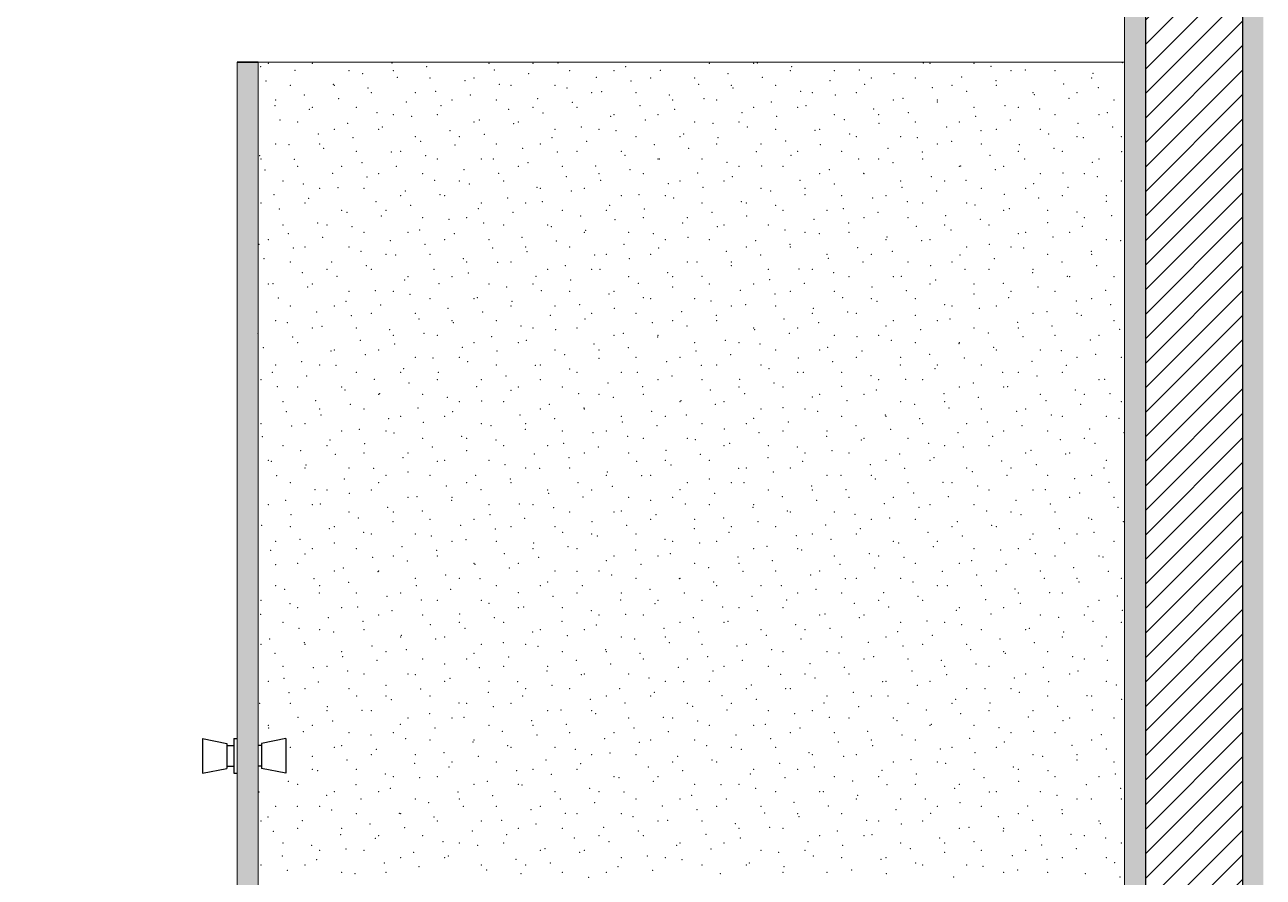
# Model space of a CAD drawing. Header units: metres. Extents: x -1783 to 21505, y -57 to 13660.
# Drawn here: x 17867.5 to 18046.1, y 7394.4 to 7517.3 of the extents above; entities that cross this region are included whole.
import ezdxf

# ---------------------------------------------------------------- set-up
doc = ezdxf.new("R2010")
doc.units = ezdxf.units.M
doc.header["$MEASUREMENT"] = 0
doc.layers.add('01_A Corte AA_1_PAREDE CONSTRUIR', color=7, linetype='Continuous')
doc.layers.add('cotas', color=7, linetype='Continuous')
for name, color, linetype, lineweight in [('01_A Corte AA_1_PAREDE CONSTRUIR_Caneta_No__241', 7, 'Continuous', 13), ('01_A Corte AA_1_PAREDE CONSTRUIR_Caneta_No__3', 7, 'Continuous', 25), ('01_A Corte AA_1_PAREDE.ARQ_Caneta_No__1', 7, 'Continuous', 35), ('01_A Corte AA_1_PAREDE.ARQ_Caneta_No__241', 7, 'Continuous', 13), ('01_A Corte AA_1_PAREDE.ARQ_Caneta_No__3', 7, 'Continuous', 25)]:
    doc.layers.add(name, color=color, linetype=linetype, lineweight=lineweight)
doc.layers.add('01_A Corte AA_1_PAREDE.ARQ_Caneta_No__97', color=7, linetype='Continuous', lineweight=5, true_color=0x6b6b6b)

msp = doc.modelspace()

# ---------------------------------------------------------------- hatches: boundary and pattern name
at = {"layer": '01_A Corte AA_1_PAREDE CONSTRUIR', "linetype": 'Continuous', "lineweight": 0, "true_color": 0xffffff}
for points in [[(18026.125, 7636.929), (18026.125, 7311.929), (18029.125, 7311.929), (18029.125, 7636.929)], [(18043.125, 7311.929), (18046.125, 7311.929), (18046.125, 7636.929), (18043.125, 7636.929)]]:
    msp.add_hatch(color=7, dxfattribs=at).paths.add_polyline_path(points)
at = {"layer": '01_A Corte AA_1_PAREDE CONSTRUIR', "linetype": 'Continuous', "lineweight": 0, "true_color": 0x000000}
h = msp.add_hatch(dxfattribs=at)
h.set_pattern_fill('COMMON_BRICK_0001', color=18, scale=100, style=0, pattern_type=2)
h.set_pattern_definition([(45, (22447.5286, 7311.9294), (-1.767767, 1.767767), [])])
h.paths.add_polyline_path([(18029.125, 7636.929), (18029.125, 7311.929), (18043.125, 7311.929), (18043.125, 7636.929)])
at = {"layer": '01_A Corte AA_1_PAREDE.ARQ_Caneta_No__97', "linetype": 'Continuous', "lineweight": 5, "true_color": 0x6b6b6b}
h = msp.add_hatch(dxfattribs=at)
h.set_pattern_fill('CUT_STONE_0001', color=251, scale=100, style=0, pattern_type=2)
h.set_pattern_definition([(45, (22447.5286, 7316.9294), (-1.5909903, 1.5909903), [0, -1.5, 0, -2.25]), (110, (22452.5286, 7316.9294), (2.1143084, 0.7695453), [0, -1.1, 0, -1.9])])
h.paths.add_polyline_path([(17901.125, 7511.929), (17898.125, 7511.929), (17898.125, 7331.929), (17901.125, 7331.929)])
at = {"layer": 'cotas'}
h = msp.add_hatch(color=7, dxfattribs=at)
h.dxf.hatch_style = 1
h.paths.add_polyline_path([(21504.961, 13659.963), (10304.961, 13659.963), (10304.961, 5739.963), (21504.961, 5739.963)])
h.paths.add_polyline_path([(10571.627, 13593.296), (21371.627, 13593.296), (21371.627, 5806.63), (10571.627, 5806.63)], flags=16)

# ---------------------------------------------------------------- linework, layer by layer
at = {"layer": '01_A Corte AA_1_PAREDE CONSTRUIR_Caneta_No__241', "color": 7, "linetype": 'Continuous', "lineweight": 13, "ltscale": 1000}
msp.add_line((18026.125, 7626.929), (18026.125, 7321.929), dxfattribs=at)
at = {"layer": '01_A Corte AA_1_PAREDE CONSTRUIR_Caneta_No__3', "color": 7, "linetype": 'Continuous', "lineweight": 25, "ltscale": 1000}
for p, q in [((18029.125, 7636.929), (18029.125, 7311.929)), ((18043.125, 7636.929), (18043.125, 7311.929))]:
    msp.add_line(p, q, dxfattribs=at)
at = {"layer": '01_A Corte AA_1_PAREDE.ARQ_Caneta_No__1', "color": 7, "linetype": 'Continuous', "lineweight": 35, "ltscale": 1000}
msp.add_line((17901.125, 7511.929), (17898.125, 7511.929), dxfattribs=at)
at = {"layer": '01_A Corte AA_1_PAREDE.ARQ_Caneta_No__241', "color": 7, "linetype": 'Continuous', "lineweight": 13, "ltscale": 1000}
for p, q in [((17898.125, 7511.929), (17898.125, 7331.929)), ((17901.125, 7511.929), (17901.125, 7331.929)), ((18026.125, 7511.929), (17901.125, 7511.929))]:
    msp.add_line(p, q, dxfattribs=at)
at = {"layer": '01_A Corte AA_1_PAREDE.ARQ_Caneta_No__3', "color": 7, "linetype": 'Continuous', "lineweight": 25, "ltscale": 1000}
for p, q in [((17893.125, 7414.429), (17893.125, 7414.094)), ((17893.125, 7414.429), (17896.625, 7413.729)), ((17893.125, 7414.094), (17893.125, 7413.179)), ((17897.625, 7414.429), (17897.625, 7414.094)), ((17897.625, 7414.429), (17898.125, 7414.429)), ((17897.625, 7414.094), (17897.625, 7413.179)), ((17905.125, 7414.429), (17901.625, 7413.729)), ((17905.125, 7414.429), (17905.125, 7414.094)), ((17905.125, 7414.094), (17905.125, 7413.179)), ((17893.125, 7413.179), (17893.125, 7411.929)), ((17896.625, 7413.729), (17896.625, 7413.488)), ((17896.625, 7413.488), (17896.625, 7412.829)), ((17896.625, 7413.429), (17897.625, 7413.429)), ((17896.625, 7412.829), (17896.625, 7411.929)), ((17897.625, 7413.179), (17897.625, 7411.929)), ((17901.625, 7413.429), (17901.125, 7413.429)), ((17901.625, 7413.729), (17901.625, 7413.488)), ((17901.625, 7413.488), (17901.625, 7412.829)), ((17901.625, 7412.829), (17901.625, 7411.929)), ((17905.125, 7413.179), (17905.125, 7411.929)), ((17893.125, 7411.929), (17893.125, 7410.679)), ((17893.125, 7410.679), (17893.125, 7409.764)), ((17896.625, 7411.929), (17896.625, 7411.029)), ((17896.625, 7411.029), (17896.625, 7410.371)), ((17896.625, 7410.429), (17897.625, 7410.429)), ((17897.625, 7411.929), (17897.625, 7410.679)), ((17897.625, 7410.679), (17897.625, 7409.764)), ((17901.625, 7410.429), (17901.125, 7410.429)), ((17901.625, 7411.929), (17901.625, 7411.029)), ((17901.625, 7411.029), (17901.625, 7410.371)), ((17905.125, 7411.929), (17905.125, 7410.679)), ((17905.125, 7410.679), (17905.125, 7409.764)), ((17893.125, 7409.429), (17896.625, 7410.129)), ((17893.125, 7409.764), (17893.125, 7409.429)), ((17896.625, 7410.371), (17896.625, 7410.129)), ((17897.625, 7409.764), (17897.625, 7409.429)), ((17897.625, 7409.429), (17898.125, 7409.429)), ((17901.625, 7410.371), (17901.625, 7410.129)), ((17905.125, 7409.429), (17901.625, 7410.129)), ((17905.125, 7409.764), (17905.125, 7409.429))]:
    msp.add_line(p, q, dxfattribs=at)
at = {"layer": '01_A Corte AA_1_PAREDE.ARQ_Caneta_No__97', "color": 251, "linetype": 'Continuous', "lineweight": 5, "ltscale": 1000, "true_color": 0x6b6b6b}
for p, q in [((17898.115, 7511.929), (17898.115, 7505.444)), ((17898.115, 7501.391), (17898.115, 7494.905)), ((17898.115, 7490.852), (17898.115, 7484.366)), ((17898.115, 7480.313), (17898.115, 7473.828)), ((17898.115, 7469.774), (17898.115, 7463.289)), ((17898.115, 7459.235), (17898.115, 7452.75)), ((17898.115, 7448.696), (17898.115, 7442.211)), ((17898.115, 7438.158), (17898.115, 7431.672)), ((17898.115, 7428.415), (17898.115, 7421.929)), ((17898.115, 7415.444), (17898.115, 7421.929)), ((17898.115, 7405.701), (17898.115, 7409.429)), ((17898.115, 7395.162), (17898.115, 7401.648))]:
    msp.add_line(p, q, dxfattribs=at)
for p in [(17901.499, 7511.296), (17902.6, 7511.788), (17906.48, 7510.768), (17908.964, 7511.788), (17914.267, 7510.727), (17920.466, 7511.814), (17920.631, 7510.727), (17925.447, 7511.286), (17934.42, 7511.788), (17935.204, 7510.793), (17940.784, 7511.788), (17944.414, 7511.804), (17946.087, 7510.727), (17952.451, 7510.727), (17954.17, 7511.311), (17959.152, 7510.783), (17966.239, 7511.788), (17972.603, 7511.788), (17973.137, 7511.83), (17977.907, 7510.727), (17978.118, 7511.301), (17984.271, 7510.727), (17987.875, 7510.809), (17997.085, 7511.82), (17998.059, 7511.788), (18004.423, 7511.788), (18006.842, 7511.327), (18009.726, 7510.727), (18011.823, 7510.799), (18016.09, 7510.727), (18025.808, 7511.845), (17902.252, 7509.229), (17912.009, 7508.736), (17916.237, 7510.275), (17921.218, 7509.747), (17925.934, 7509.666), (17930.975, 7509.254), (17932.298, 7509.666), (17935.956, 7508.726), (17940.185, 7510.265), (17949.942, 7509.772), (17954.923, 7509.244), (17957.754, 7509.666), (17964.118, 7509.666), (17964.68, 7508.751), (17968.908, 7510.29), (17973.89, 7509.762), (17983.646, 7509.27), (17988.627, 7508.741), (17989.574, 7509.666), (17992.856, 7510.28), (17995.938, 7509.666), (18002.613, 7509.788), (18007.594, 7509.26), (18017.351, 7508.767), (18021.394, 7509.666), (18021.58, 7510.306), (17905.782, 7508.606), (17907.78, 7507.197), (17912.146, 7508.606), (17916.99, 7508.208), (17917.449, 7507.545), (17923.813, 7507.545), (17926.747, 7507.715), (17931.728, 7507.187), (17937.602, 7508.606), (17943.966, 7508.606), (17945.713, 7508.233), (17949.269, 7507.545), (17950.694, 7507.705), (17955.633, 7507.545), (17960.451, 7507.212), (17969.421, 7508.606), (17969.661, 7508.223), (17975.785, 7508.606), (17979.418, 7507.731), (17981.089, 7507.545), (17984.399, 7507.202), (17987.453, 7507.545), (17998.384, 7508.249), (18001.241, 7508.606), (18003.365, 7507.72), (18007.605, 7508.606), (18012.908, 7507.545), (18013.122, 7507.228), (18019.272, 7507.545), (18022.332, 7508.239), (17903.551, 7505.658), (17903.66, 7506.484), (17908.533, 7505.129), (17908.964, 7505.424), (17912.761, 7506.669), (17915.328, 7505.424), (17922.518, 7506.176), (17927.499, 7505.648), (17929.116, 7506.484), (17935.48, 7506.484), (17937.256, 7505.155), (17940.784, 7505.424), (17941.485, 7506.694), (17946.466, 7506.166), (17947.148, 7505.424), (17956.223, 7505.673), (17960.936, 7506.484), (17961.204, 7505.145), (17965.432, 7506.684), (17967.3, 7506.484), (17972.603, 7505.424), (17975.189, 7506.191), (17978.967, 7505.424), (17980.17, 7505.663), (17989.927, 7505.171), (17992.756, 7506.484), (17994.156, 7506.71), (17999.12, 7506.484), (17999.137, 7506.181), (18004.423, 7505.424), (18008.894, 7505.689), (18010.787, 7505.424), (18013.875, 7505.161), (18018.103, 7506.7), (18024.576, 7506.484), (17904.304, 7503.59), (17906.842, 7503.302), (17918.289, 7504.637), (17920.631, 7504.363), (17923.27, 7504.109), (17926.995, 7504.363), (17932.298, 7503.302), (17933.027, 7503.616), (17938.662, 7503.302), (17942.237, 7504.627), (17951.994, 7504.134), (17952.451, 7504.363), (17956.975, 7503.606), (17958.815, 7504.363), (17964.118, 7503.302), (17970.482, 7503.302), (17970.961, 7504.652), (17975.942, 7504.124), (17984.271, 7504.363), (17985.699, 7503.631), (17990.635, 7504.363), (17994.908, 7504.642), (17995.938, 7503.302), (18002.302, 7503.302), (18004.665, 7504.15), (18009.646, 7503.621), (18016.09, 7504.363), (18022.454, 7504.363), (18023.632, 7504.668), (17909.832, 7501.559), (17912.146, 7502.242), (17914.061, 7503.098), (17918.51, 7502.242), (17919.042, 7502.569), (17928.799, 7502.077), (17933.78, 7501.549), (17938.008, 7503.088), (17943.966, 7502.242), (17947.765, 7502.595), (17950.33, 7502.242), (17952.746, 7502.067), (17962.503, 7501.574), (17966.732, 7503.113), (17971.713, 7502.585), (17975.785, 7502.242), (17981.47, 7502.092), (17982.149, 7502.242), (17986.451, 7501.564), (17990.68, 7503.103), (18000.437, 7502.611), (18005.418, 7502.082), (18007.605, 7502.242), (18013.969, 7502.242), (18015.174, 7501.59), (18019.403, 7503.129), (18024.384, 7502.601), (17903.66, 7500.12), (17905.604, 7500.02), (17910.024, 7500.12), (17914.813, 7501.03), (17923.813, 7501.181), (17924.57, 7500.538), (17929.551, 7500.01), (17930.177, 7501.181), (17935.48, 7500.12), (17941.844, 7500.12), (17943.537, 7501.056), (17948.518, 7500.528), (17955.633, 7501.181), (17958.275, 7500.035), (17961.997, 7501.181), (17967.3, 7500.12), (17967.484, 7501.046), (17973.664, 7500.12), (17977.241, 7500.553), (17982.222, 7500.025), (17987.453, 7501.181), (17993.817, 7501.181), (17996.208, 7501.071), (17999.12, 7500.12), (18001.189, 7500.543), (18005.484, 7500.12), (18010.946, 7500.051), (18019.272, 7501.181), (18020.156, 7501.061), (18025.636, 7501.181), (17901.375, 7498.48), (17901.539, 7497.999), (17906.356, 7497.952), (17910.585, 7499.491), (17915.328, 7499.06), (17920.342, 7498.999), (17921.692, 7499.06), (17925.323, 7498.47), (17926.995, 7497.999), (17933.359, 7497.999), (17935.08, 7497.978), (17939.308, 7499.517), (17944.289, 7498.989), (17947.148, 7499.06), (17953.511, 7499.06), (17954.046, 7498.496), (17958.815, 7497.999), (17959.027, 7497.968), (17963.256, 7499.507), (17965.179, 7497.999), (17973.013, 7499.014), (17977.994, 7498.486), (17978.967, 7499.06), (17985.331, 7499.06), (17987.751, 7497.993), (17990.635, 7497.999), (17991.979, 7499.532), (17996.96, 7499.004), (17996.999, 7497.999), (18006.717, 7498.511), (18010.787, 7499.06), (18011.698, 7497.983), (18015.927, 7499.522), (18017.151, 7499.06), (18022.454, 7497.999), (18025.684, 7499.03), (17902.127, 7496.413), (17906.842, 7496.938), (17913.206, 7496.938), (17916.113, 7497.46), (17921.094, 7496.931), (17930.851, 7496.439), (17938.662, 7496.938), (17940.061, 7497.45), (17945.026, 7496.938), (17949.817, 7496.957), (17954.799, 7496.429), (17968.784, 7497.475), (17970.482, 7496.938), (17973.765, 7496.947), (17976.846, 7496.938), (17983.522, 7496.454), (17992.732, 7497.465), (18002.302, 7496.938), (18002.489, 7496.972), (18007.47, 7496.444), (18008.666, 7496.938), (18021.455, 7497.491), (17904.721, 7494.817), (17907.656, 7494.381), (17911.884, 7495.92), (17916.865, 7495.392), (17918.51, 7495.878), (17924.874, 7495.878), (17926.622, 7494.9), (17930.177, 7494.817), (17931.603, 7494.371), (17935.832, 7495.91), (17936.541, 7494.817), (17945.589, 7495.418), (17950.33, 7495.878), (17950.57, 7494.89), (17956.693, 7495.878), (17960.327, 7494.397), (17961.997, 7494.817), (17964.555, 7495.936), (17968.361, 7494.817), (17969.537, 7495.408), (17979.293, 7494.915), (17982.149, 7495.878), (17984.274, 7494.387), (17988.503, 7495.926), (17988.513, 7495.878), (17993.817, 7494.817), (17998.26, 7495.433), (18000.181, 7494.817), (18003.241, 7494.905), (18012.998, 7494.412), (18013.969, 7495.878), (18017.227, 7495.952), (18020.333, 7495.878), (18022.208, 7495.423), (18025.636, 7494.817), (17903.427, 7492.842), (17910.024, 7493.756), (17912.637, 7493.853), (17916.388, 7493.756), (17921.692, 7492.696), (17922.394, 7493.36), (17927.375, 7492.832), (17928.056, 7492.696), (17941.36, 7493.879), (17941.844, 7493.756), (17946.341, 7493.35), (17948.208, 7493.756), (17953.511, 7492.696), (17956.098, 7492.858), (17959.875, 7492.696), (17965.308, 7493.869), (17973.664, 7493.756), (17975.065, 7493.376), (17980.028, 7493.756), (17980.046, 7492.848), (17985.331, 7492.696), (17991.695, 7492.696), (17994.031, 7493.894), (17999.012, 7493.366), (18005.484, 7493.756), (18008.769, 7492.873), (18011.848, 7493.756), (18017.151, 7492.696), (18017.979, 7493.884), (18023.515, 7492.696), (17901.539, 7491.635), (17907.903, 7491.635), (17908.408, 7492.314), (17918.165, 7491.821), (17923.146, 7491.293), (17932.903, 7490.801), (17933.359, 7491.635), (17937.132, 7492.34), (17939.723, 7491.635), (17942.113, 7491.811), (17951.87, 7491.319), (17956.851, 7490.79), (17961.079, 7492.33), (17965.179, 7491.635), (17970.836, 7491.837), (17971.543, 7491.635), (17975.817, 7491.309), (17985.574, 7490.816), (17989.803, 7492.355), (17994.784, 7491.827), (17996.999, 7491.635), (18003.363, 7491.635), (18004.541, 7491.334), (18009.522, 7490.806), (18013.75, 7492.345), (18023.507, 7491.852), (17904.18, 7490.775), (17913.206, 7490.574), (17913.936, 7490.282), (17918.917, 7489.754), (17919.57, 7490.574), (17924.874, 7489.514), (17928.674, 7489.261), (17931.238, 7489.514), (17937.884, 7490.272), (17945.026, 7490.574), (17947.641, 7489.78), (17951.39, 7490.574), (17952.622, 7489.251), (17956.693, 7489.514), (17963.057, 7489.514), (17966.608, 7490.298), (17971.589, 7489.77), (17976.846, 7490.574), (17981.346, 7489.277), (17983.21, 7490.574), (17988.513, 7489.514), (17990.555, 7490.288), (17994.877, 7489.514), (18000.312, 7489.795), (18005.293, 7489.267), (18008.666, 7490.574), (18015.03, 7490.574), (18019.279, 7490.313), (18020.333, 7489.514), (18024.26, 7489.785), (17904.721, 7488.453), (17909.708, 7488.743), (17911.085, 7488.453), (17914.689, 7488.215), (17916.388, 7487.392), (17922.752, 7487.392), (17924.446, 7487.722), (17933.655, 7488.733), (17936.541, 7488.453), (17942.905, 7488.453), (17943.412, 7488.241), (17948.208, 7487.392), (17948.393, 7487.712), (17954.572, 7487.392), (17958.15, 7487.22), (17962.379, 7488.759), (17967.36, 7488.231), (17968.361, 7488.453), (17974.725, 7488.453), (17977.117, 7487.738), (17980.028, 7487.392), (17986.327, 7488.749), (17986.392, 7487.392), (17996.084, 7488.256), (18000.181, 7488.453), (18001.065, 7487.728), (18006.545, 7488.453), (18010.821, 7487.235), (18011.848, 7487.392), (18015.05, 7488.774), (18018.212, 7487.392), (18020.031, 7488.246), (17901.251, 7485.665), (17902.6, 7486.332), (17905.479, 7487.204), (17910.46, 7486.676), (17920.217, 7486.183), (17925.198, 7485.655), (17928.056, 7486.332), (17929.427, 7487.194), (17934.42, 7486.332), (17939.184, 7486.701), (17944.165, 7486.173), (17953.922, 7485.681), (17959.875, 7486.332), (17963.131, 7486.691), (17966.239, 7486.332), (17972.888, 7486.199), (17977.869, 7485.671), (17982.098, 7487.21), (17991.695, 7486.332), (17991.855, 7486.717), (17996.836, 7486.189), (17998.059, 7486.332), (18006.593, 7485.696), (18015.803, 7486.707), (18023.515, 7486.332), (18025.559, 7486.214), (17906.232, 7485.137), (17907.903, 7485.271), (17914.267, 7485.271), (17915.989, 7484.644), (17919.57, 7484.21), (17920.97, 7484.116), (17925.934, 7484.21), (17934.955, 7485.162), (17939.723, 7485.271), (17939.936, 7484.634), (17946.087, 7485.271), (17949.693, 7484.141), (17951.39, 7484.21), (17957.754, 7484.21), (17958.903, 7485.152), (17968.66, 7484.66), (17971.543, 7485.271), (17973.641, 7484.131), (17977.907, 7485.271), (17983.21, 7484.21), (17983.398, 7483.639), (17987.626, 7485.178), (17989.574, 7484.21), (17992.607, 7484.65), (18002.364, 7484.157), (18003.363, 7485.271), (18009.726, 7485.271), (18011.574, 7485.168), (18015.03, 7484.21), (18021.331, 7484.675), (18021.394, 7484.21), (17902.003, 7483.598), (17905.782, 7483.15), (17911.085, 7482.089), (17911.76, 7483.105), (17916.741, 7482.577), (17917.449, 7482.089), (17926.498, 7482.084), (17930.727, 7483.623), (17931.238, 7483.15), (17935.708, 7483.095), (17937.602, 7483.15), (17942.905, 7482.089), (17945.465, 7482.602), (17949.269, 7482.089), (17950.446, 7482.074), (17954.674, 7483.613), (17963.057, 7483.15), (17964.431, 7483.121), (17969.412, 7482.592), (17969.421, 7483.15), (17974.725, 7482.089), (17979.169, 7482.1), (17981.089, 7482.089), (17988.379, 7483.111), (17994.877, 7483.15), (17998.136, 7482.618), (18001.241, 7483.15), (18003.117, 7482.09), (18006.545, 7482.089), (18007.345, 7483.629), (18012.908, 7482.089), (18017.102, 7483.136), (18022.083, 7482.608), (17907.531, 7481.566), (17912.512, 7481.038), (17922.269, 7480.545), (17922.752, 7481.028), (17929.116, 7481.028), (17931.479, 7481.556), (17941.236, 7481.063), (17946.217, 7480.535), (17954.572, 7481.028), (17960.202, 7481.582), (17960.936, 7481.028), (17965.184, 7481.053), (17974.94, 7480.561), (17984.15, 7481.571), (17986.392, 7481.028), (17992.756, 7481.028), (17993.907, 7481.079), (17998.888, 7480.551), (18012.874, 7481.597), (18017.855, 7481.069), (18018.212, 7481.028), (18024.576, 7481.028), (17902.6, 7479.968), (17903.303, 7480.027), (17908.284, 7479.499), (17908.964, 7479.968), (17914.267, 7478.907), (17918.041, 7479.006), (17920.631, 7478.907), (17923.022, 7478.478), (17927.25, 7480.017), (17934.42, 7479.968), (17937.007, 7479.524), (17940.784, 7479.968), (17941.988, 7478.996), (17946.087, 7478.907), (17951.745, 7478.503), (17952.451, 7478.907), (17955.974, 7480.042), (17960.955, 7479.514), (17966.239, 7479.968), (17970.712, 7479.022), (17972.603, 7479.968), (17975.693, 7478.493), (17977.907, 7478.907), (17979.922, 7480.032), (17984.271, 7478.907), (17989.678, 7479.54), (17994.659, 7479.012), (17998.059, 7479.968), (18004.416, 7478.519), (18004.423, 7479.968), (18008.645, 7480.058), (18009.726, 7478.907), (18013.626, 7479.53), (18016.09, 7478.907), (18023.383, 7479.037), (17904.055, 7477.96), (17905.782, 7476.786), (17912.146, 7476.786), (17913.812, 7477.467), (17918.793, 7476.939), (17925.934, 7477.846), (17932.298, 7477.846), (17932.779, 7477.985), (17937.602, 7476.786), (17937.76, 7477.457), (17943.966, 7476.786), (17947.517, 7476.964), (17956.726, 7477.975), (17957.754, 7477.846), (17964.118, 7477.846), (17966.483, 7477.482), (17969.421, 7476.786), (17971.464, 7476.954), (17975.785, 7476.786), (17985.45, 7478.001), (17989.574, 7477.846), (17990.431, 7477.472), (17995.938, 7477.846), (18000.188, 7476.98), (18001.241, 7476.786), (18007.605, 7476.786), (18009.397, 7477.991), (18019.154, 7477.498), (18021.394, 7477.846), (18024.135, 7476.97), (17909.583, 7475.928), (17914.565, 7475.4), (17917.449, 7475.725), (17923.813, 7475.725), (17924.321, 7474.907), (17928.55, 7476.446), (17933.531, 7475.918), (17943.288, 7475.425), (17948.269, 7474.897), (17949.269, 7475.725), (17952.498, 7476.436), (17955.633, 7475.725), (17962.255, 7475.943), (17967.236, 7475.415), (17976.993, 7474.922), (17981.089, 7475.725), (17981.221, 7476.462), (17986.202, 7475.933), (17987.453, 7475.725), (17995.959, 7475.441), (18000.94, 7474.912), (18005.169, 7476.452), (18012.908, 7475.725), (18014.926, 7475.959), (18019.272, 7475.725), (18019.907, 7475.431), (17903.66, 7474.665), (17905.355, 7474.389), (17908.964, 7473.604), (17910.336, 7473.86), (17915.328, 7473.604), (17920.093, 7473.368), (17929.116, 7474.665), (17929.302, 7474.379), (17935.48, 7474.665), (17939.059, 7473.886), (17940.784, 7473.604), (17944.04, 7473.358), (17947.148, 7473.604), (17958.026, 7474.404), (17960.936, 7474.665), (17963.007, 7473.876), (17967.3, 7474.665), (17972.603, 7473.604), (17972.764, 7473.383), (17978.967, 7473.604), (17981.974, 7474.394), (17991.731, 7473.902), (17992.756, 7474.665), (17996.712, 7473.373), (17999.12, 7474.665), (18004.423, 7473.604), (18010.697, 7474.42), (18010.787, 7473.604), (18015.678, 7473.892), (18024.576, 7474.665), (18025.435, 7473.399), (17901.126, 7472.85), (17906.107, 7472.321), (17906.842, 7471.483), (17915.864, 7471.829), (17920.631, 7472.543), (17920.845, 7471.301), (17925.074, 7472.84), (17926.995, 7472.543), (17932.298, 7471.483), (17934.831, 7472.347), (17938.662, 7471.483), (17939.812, 7471.819), (17949.569, 7471.326), (17952.451, 7472.543), (17953.797, 7472.865), (17958.778, 7472.337), (17958.815, 7472.543), (17964.118, 7471.483), (17968.535, 7471.844), (17970.482, 7471.483), (17973.516, 7471.316), (17977.745, 7472.855), (17984.271, 7472.543), (17987.502, 7472.362), (17990.635, 7472.543), (17992.483, 7471.834), (17995.938, 7471.483), (18002.24, 7471.342), (18002.302, 7471.483), (18006.469, 7472.881), (18011.45, 7472.352), (18016.09, 7472.543), (18021.206, 7471.86), (18022.454, 7472.543), (17901.879, 7470.782), (17911.636, 7470.29), (17912.146, 7470.422), (17916.617, 7469.761), (17918.51, 7470.422), (17923.813, 7469.361), (17930.177, 7469.361), (17930.602, 7470.808), (17935.583, 7470.28), (17943.966, 7470.422), (17945.34, 7469.787), (17950.33, 7470.422), (17954.55, 7470.798), (17955.633, 7469.361), (17961.997, 7469.361), (17964.307, 7470.305), (17969.288, 7469.777), (17975.785, 7470.422), (17982.149, 7470.422), (17983.273, 7470.823), (17987.453, 7469.361), (17988.254, 7470.295), (17993.817, 7469.361), (17998.011, 7469.803), (18007.221, 7470.813), (18007.605, 7470.422), (18013.969, 7470.422), (18016.978, 7470.321), (18019.272, 7469.361), (18021.959, 7469.792), (18025.636, 7469.361), (17903.66, 7468.301), (17907.407, 7468.751), (17910.024, 7468.301), (17912.388, 7468.222), (17922.145, 7467.73), (17926.374, 7469.269), (17931.355, 7468.741), (17935.48, 7468.301), (17941.112, 7468.248), (17941.844, 7468.301), (17946.093, 7467.72), (17950.321, 7469.259), (17960.078, 7468.766), (17965.059, 7468.238), (17967.3, 7468.301), (17973.664, 7468.301), (17974.816, 7467.745), (17979.045, 7469.284), (17984.026, 7468.756), (17993.783, 7468.263), (17998.764, 7467.735), (17999.12, 7468.301), (18002.992, 7469.274), (18005.484, 7468.301), (18012.749, 7468.782), (18017.73, 7468.253), (17901.539, 7466.179), (17903.178, 7467.211), (17908.159, 7466.683), (17915.328, 7467.24), (17917.916, 7466.191), (17921.692, 7467.24), (17926.995, 7466.179), (17927.126, 7467.201), (17933.359, 7466.179), (17936.883, 7466.709), (17941.864, 7466.181), (17947.148, 7467.24), (17953.511, 7467.24), (17955.849, 7467.227), (17958.815, 7466.179), (17960.831, 7466.699), (17965.179, 7466.179), (17970.587, 7466.206), (17978.967, 7467.24), (17979.797, 7467.217), (17985.331, 7467.24), (17989.554, 7466.724), (17990.635, 7466.179), (17994.535, 7466.196), (17996.999, 7466.179), (18008.521, 7467.243), (18010.787, 7467.24), (18013.502, 7466.714), (18017.151, 7467.24), (18022.454, 7466.179), (18023.259, 7466.222), (17903.931, 7465.144), (17906.842, 7465.119), (17913.206, 7465.119), (17913.688, 7464.652), (17918.51, 7464.058), (17918.669, 7464.123), (17922.897, 7465.662), (17924.874, 7464.058), (17932.654, 7465.17), (17937.635, 7464.641), (17938.662, 7465.119), (17945.026, 7465.119), (17947.392, 7464.149), (17950.33, 7464.058), (17951.621, 7465.688), (17956.602, 7465.16), (17956.693, 7464.058), (17966.359, 7464.667), (17970.482, 7465.119), (17971.34, 7464.139), (17975.569, 7465.678), (17976.846, 7465.119), (17982.149, 7464.058), (17985.325, 7465.185), (17988.513, 7464.058), (17990.306, 7464.657), (18000.063, 7464.164), (18002.302, 7465.119), (18004.292, 7465.703), (18008.666, 7465.119), (18009.273, 7465.175), (18013.969, 7464.058), (18019.03, 7464.683), (18020.333, 7464.058), (18024.011, 7464.154), (17904.721, 7462.997), (17909.459, 7463.112), (17914.44, 7462.584), (17928.426, 7463.631), (17930.177, 7462.997), (17933.407, 7463.102), (17936.541, 7462.997), (17943.164, 7462.61), (17952.373, 7463.621), (17961.997, 7462.997), (17962.13, 7463.128), (17967.111, 7462.6), (17968.361, 7462.997), (17981.097, 7463.646), (17986.078, 7463.118), (17993.817, 7462.997), (17995.835, 7462.625), (18000.181, 7462.997), (18005.044, 7463.636), (18014.801, 7463.143), (18019.782, 7462.615), (18025.636, 7462.997), (17905.23, 7461.573), (17910.024, 7461.937), (17910.212, 7461.045), (17916.388, 7461.937), (17919.968, 7460.552), (17921.692, 7460.876), (17924.197, 7462.092), (17928.056, 7460.876), (17929.178, 7461.563), (17938.935, 7461.071), (17941.844, 7461.937), (17943.916, 7460.542), (17948.145, 7462.082), (17948.208, 7461.937), (17953.511, 7460.876), (17957.902, 7461.589), (17959.875, 7460.876), (17962.883, 7461.061), (17972.64, 7460.568), (17973.664, 7461.937), (17976.868, 7462.107), (17980.028, 7461.937), (17981.849, 7461.579), (17985.331, 7460.876), (17991.606, 7461.086), (17991.695, 7460.876), (17996.587, 7460.558), (18000.816, 7462.097), (18005.484, 7461.937), (18010.573, 7461.604), (18011.848, 7461.937), (18015.554, 7461.076), (18017.151, 7460.876), (18023.515, 7460.876), (18025.311, 7460.583), (17901.539, 7459.815), (17905.983, 7459.506), (17907.903, 7459.815), (17913.206, 7458.755), (17915.74, 7459.013), (17919.57, 7458.755), (17924.949, 7460.024), (17933.359, 7459.815), (17934.706, 7459.532), (17939.687, 7459.003), (17939.723, 7459.815), (17945.026, 7458.755), (17951.39, 7458.755), (17953.673, 7460.05), (17958.654, 7459.522), (17965.179, 7459.815), (17968.411, 7459.029), (17971.543, 7459.815), (17976.846, 7458.755), (17977.621, 7460.04), (17983.21, 7458.755), (17987.378, 7459.547), (17992.359, 7459.019), (17996.999, 7459.815), (18003.363, 7459.815), (18006.344, 7460.065), (18008.666, 7458.755), (18011.325, 7459.537), (18015.03, 7458.755), (18021.082, 7459.044), (17901.754, 7457.967), (17911.511, 7457.474), (17916.492, 7456.946), (17920.721, 7458.485), (17924.874, 7457.694), (17930.478, 7457.992), (17931.238, 7457.694), (17935.459, 7457.464), (17945.216, 7456.972), (17949.444, 7458.511), (17954.425, 7457.982), (17956.693, 7457.694), (17963.057, 7457.694), (17964.182, 7457.49), (17969.163, 7456.962), (17973.392, 7458.501), (17983.149, 7458.008), (17988.13, 7457.48), (17988.513, 7457.694), (17994.877, 7457.694), (17997.887, 7456.987), (18002.116, 7458.526), (18007.097, 7457.998), (18016.853, 7457.505), (18020.333, 7457.694), (18021.835, 7456.977), (18026.063, 7458.516), (17904.721, 7456.633), (17907.283, 7455.935), (17911.085, 7456.633), (17912.264, 7455.407), (17916.388, 7455.573), (17922.752, 7455.573), (17926.249, 7456.453), (17931.23, 7455.925), (17936.541, 7456.633), (17940.987, 7455.432), (17942.905, 7456.633), (17948.208, 7455.573), (17950.197, 7456.443), (17954.572, 7455.573), (17959.954, 7455.951), (17964.935, 7455.422), (17968.361, 7456.633), (17974.725, 7456.633), (17978.92, 7456.469), (17980.028, 7455.573), (17983.901, 7455.941), (17986.392, 7455.573), (17993.658, 7455.448), (18000.181, 7456.633), (18002.868, 7456.459), (18006.545, 7456.633), (18011.848, 7455.573), (18012.625, 7455.966), (18017.606, 7455.438), (18018.212, 7455.573), (17902.6, 7454.512), (17903.054, 7454.396), (17907.903, 7453.451), (17908.035, 7453.868), (17914.267, 7453.451), (17917.792, 7453.375), (17922.021, 7454.914), (17927.002, 7454.386), (17928.056, 7454.512), (17934.42, 7454.512), (17936.759, 7453.893), (17939.723, 7453.451), (17941.74, 7453.365), (17945.968, 7454.904), (17946.087, 7453.451), (17955.725, 7454.412), (17959.875, 7454.512), (17960.706, 7453.883), (17966.239, 7454.512), (17970.463, 7453.391), (17971.543, 7453.451), (17974.692, 7454.93), (17977.907, 7453.451), (17979.673, 7454.402), (17989.43, 7453.909), (17991.695, 7454.512), (17994.411, 7453.381), (17998.059, 7454.512), (17998.639, 7454.92), (18003.363, 7453.451), (18008.396, 7454.427), (18009.726, 7453.451), (18013.377, 7453.899), (18023.134, 7453.406), (18023.515, 7454.512), (17903.806, 7452.329), (17913.563, 7451.836), (17919.57, 7452.391), (17922.773, 7452.847), (17925.934, 7452.391), (17932.53, 7452.354), (17937.511, 7451.826), (17951.39, 7452.391), (17951.496, 7452.873), (17956.478, 7452.344), (17957.754, 7452.391), (17966.234, 7451.852), (17975.444, 7452.862), (17983.21, 7452.391), (17985.201, 7452.37), (17989.574, 7452.391), (17990.182, 7451.842), (18004.168, 7452.888), (18009.149, 7452.36), (18015.03, 7452.391), (18018.906, 7451.867), (18021.394, 7452.391), (17905.782, 7451.33), (17909.335, 7450.297), (17911.085, 7450.269), (17914.316, 7449.769), (17917.449, 7450.269), (17918.544, 7451.308), (17928.301, 7450.815), (17931.238, 7451.33), (17933.282, 7450.287), (17937.602, 7451.33), (17942.905, 7450.269), (17943.039, 7449.794), (17947.268, 7451.333), (17949.269, 7450.269), (17952.249, 7450.805), (17962.006, 7450.313), (17963.057, 7451.33), (17966.987, 7449.784), (17969.421, 7451.33), (17971.216, 7451.323), (17974.725, 7450.269), (17980.972, 7450.831), (17981.089, 7450.269), (17985.953, 7450.303), (17994.877, 7451.33), (17995.71, 7449.81), (17999.939, 7451.349), (18001.241, 7451.33), (18004.92, 7450.821), (18006.545, 7450.269), (18012.908, 7450.269), (18014.677, 7450.328), (18019.658, 7449.8), (18023.887, 7451.339), (17902.6, 7448.148), (17905.106, 7448.758), (17908.964, 7448.148), (17910.087, 7448.23), (17922.752, 7449.209), (17924.073, 7449.276), (17929.054, 7448.748), (17929.116, 7449.209), (17934.42, 7448.148), (17938.811, 7448.255), (17940.784, 7448.148), (17948.02, 7449.266), (17954.572, 7449.209), (17957.777, 7448.773), (17960.936, 7449.209), (17962.758, 7448.245), (17966.239, 7448.148), (17972.603, 7448.148), (17976.744, 7449.292), (17981.725, 7448.763), (17986.392, 7449.209), (17991.482, 7448.271), (17992.756, 7449.209), (17998.059, 7448.148), (18000.691, 7449.282), (18004.423, 7448.148), (18010.448, 7448.789), (18015.429, 7448.261), (18018.212, 7449.209), (18024.576, 7449.209), (17905.859, 7446.691), (17914.267, 7447.087), (17915.615, 7446.198), (17919.844, 7447.737), (17920.631, 7447.087), (17924.825, 7447.209), (17934.582, 7446.716), (17939.563, 7446.188), (17943.792, 7447.727), (17946.087, 7447.087), (17952.451, 7447.087), (17953.549, 7447.234), (17958.53, 7446.706), (17968.287, 7446.213), (17972.515, 7447.753), (17977.496, 7447.224), (17977.907, 7447.087), (17984.271, 7447.087), (17987.253, 7446.732), (17992.234, 7446.203), (17996.463, 7447.743), (18006.22, 7447.25), (18009.726, 7447.087), (18011.201, 7446.722), (18016.09, 7447.087), (18020.958, 7446.229), (18025.186, 7447.768), (17901.63, 7445.152), (17905.782, 7444.966), (17911.387, 7444.659), (17912.146, 7444.966), (17920.596, 7445.67), (17925.934, 7446.027), (17930.353, 7445.177), (17932.298, 7446.027), (17935.334, 7444.649), (17937.602, 7444.966), (17943.966, 7444.966), (17949.32, 7445.695), (17954.301, 7445.167), (17957.754, 7446.027), (17964.058, 7444.674), (17964.118, 7446.027), (17969.421, 7444.966), (17973.268, 7445.685), (17975.785, 7444.966), (17983.025, 7445.193), (17988.006, 7444.664), (17989.574, 7446.027), (17995.938, 7446.027), (18001.241, 7444.966), (18001.991, 7445.711), (18006.972, 7445.183), (18007.605, 7444.966), (18016.729, 7444.69), (18021.394, 7446.027), (18025.939, 7445.701), (17903.66, 7442.845), (17907.158, 7443.12), (17912.139, 7442.592), (17916.368, 7444.131), (17917.449, 7443.905), (17923.813, 7443.905), (17926.125, 7443.638), (17929.116, 7442.845), (17931.106, 7443.11), (17935.48, 7442.845), (17940.863, 7442.617), (17945.091, 7444.156), (17949.269, 7443.905), (17950.072, 7443.628), (17955.633, 7443.905), (17959.829, 7443.135), (17960.936, 7442.845), (17964.81, 7442.607), (17967.3, 7442.845), (17969.039, 7444.146), (17978.796, 7443.654), (17981.089, 7443.905), (17983.777, 7443.125), (17987.453, 7443.905), (17992.756, 7442.845), (17993.534, 7442.633), (17997.763, 7444.172), (17999.12, 7442.845), (18002.744, 7443.643), (18012.5, 7443.151), (18012.908, 7443.905), (18017.482, 7442.623), (18019.272, 7443.905), (18021.71, 7444.162), (18024.576, 7442.845), (17902.93, 7441.581), (17907.911, 7441.052), (17908.964, 7441.784), (17915.328, 7441.784), (17921.896, 7442.099), (17926.877, 7441.571), (17936.634, 7441.078), (17940.784, 7441.784), (17945.844, 7442.089), (17947.148, 7441.784), (17955.601, 7441.596), (17960.582, 7441.068), (17972.603, 7441.784), (17974.567, 7442.114), (17978.967, 7441.784), (17979.548, 7441.586), (17989.305, 7441.094), (17998.515, 7442.104), (18004.423, 7441.784), (18008.272, 7441.612), (18010.787, 7441.784), (18013.253, 7441.084), (17903.682, 7439.513), (17906.842, 7439.663), (17913.439, 7439.021), (17917.668, 7440.56), (17920.631, 7440.723), (17922.649, 7440.032), (17926.995, 7440.723), (17932.298, 7439.663), (17932.406, 7439.539), (17937.387, 7439.011), (17938.662, 7439.663), (17941.615, 7440.55), (17951.372, 7440.057), (17952.451, 7440.723), (17956.353, 7439.529), (17958.815, 7440.723), (17964.118, 7439.663), (17966.11, 7439.036), (17970.339, 7440.575), (17970.482, 7439.663), (17975.32, 7440.047), (17984.271, 7440.723), (17985.077, 7439.554), (17990.058, 7439.026), (17990.635, 7440.723), (17994.286, 7440.565), (17995.938, 7439.663), (18002.302, 7439.663), (18004.043, 7440.073), (18009.024, 7439.544), (18016.09, 7440.723), (18018.781, 7439.052), (18022.454, 7440.723), (18023.01, 7440.591), (17909.21, 7437.482), (17912.146, 7438.602), (17918.42, 7438.492), (17918.51, 7438.602), (17923.813, 7437.541), (17928.177, 7438), (17930.177, 7437.541), (17933.158, 7437.472), (17943.966, 7438.602), (17947.143, 7438.518), (17950.33, 7438.602), (17952.125, 7437.99), (17955.633, 7437.541), (17961.881, 7437.497), (17961.997, 7437.541), (17971.091, 7438.508), (17975.785, 7438.602), (17980.848, 7438.015), (17982.149, 7438.602), (17985.829, 7437.487), (17987.453, 7437.541), (17993.817, 7437.541), (17999.815, 7438.534), (18004.796, 7438.005), (18007.605, 7438.602), (18013.969, 7438.602), (18014.553, 7437.513), (18019.272, 7437.541), (18023.762, 7438.524), (18025.636, 7437.541), (17903.66, 7436.481), (17904.982, 7435.943), (17909.963, 7435.414), (17910.024, 7436.481), (17914.191, 7436.953), (17915.328, 7435.42), (17921.692, 7435.42), (17923.948, 7436.461), (17928.929, 7435.932), (17935.48, 7436.481), (17938.686, 7435.44), (17941.844, 7436.481), (17942.915, 7436.979), (17947.148, 7435.42), (17947.896, 7436.451), (17953.511, 7435.42), (17957.653, 7435.958), (17962.634, 7435.43), (17966.863, 7436.969), (17967.3, 7436.481), (17973.664, 7436.481), (17976.619, 7436.476), (17978.967, 7435.42), (17981.6, 7435.948), (17985.331, 7435.42), (17991.357, 7435.455), (17995.586, 7436.994), (17999.12, 7436.481), (18000.567, 7436.466), (18005.484, 7436.481), (18010.324, 7435.974), (18010.787, 7435.42), (18015.305, 7435.445), (18017.151, 7435.42), (18019.534, 7436.984), (17901.539, 7434.359), (17905.734, 7433.875), (17919.72, 7434.922), (17924.701, 7434.393), (17926.995, 7434.359), (17933.359, 7434.359), (17934.458, 7433.901), (17943.667, 7434.912), (17953.424, 7434.419), (17958.405, 7433.891), (17958.815, 7434.359), (17965.179, 7434.359), (17972.391, 7434.937), (17977.372, 7434.409), (17987.129, 7433.916), (17990.635, 7434.359), (17996.338, 7434.927), (17996.999, 7434.359), (18006.095, 7434.434), (18011.076, 7433.906), (18022.454, 7434.359), (18025.062, 7434.953), (17901.506, 7432.336), (17906.842, 7433.299), (17911.262, 7431.843), (17913.206, 7433.299), (17915.491, 7433.383), (17918.51, 7432.238), (17920.472, 7432.854), (17924.874, 7432.238), (17930.229, 7432.362), (17935.21, 7431.833), (17938.662, 7433.299), (17939.439, 7433.373), (17945.026, 7433.299), (17949.196, 7432.88), (17950.33, 7432.238), (17954.177, 7432.352), (17956.693, 7432.238), (17963.934, 7431.859), (17968.162, 7433.398), (17970.482, 7433.299), (17973.143, 7432.87), (17976.846, 7433.299), (17982.149, 7432.238), (17982.9, 7432.377), (17987.881, 7431.849), (17988.513, 7432.238), (17992.11, 7433.388), (18001.867, 7432.895), (18002.302, 7433.299), (18006.848, 7432.367), (18008.666, 7433.299), (18013.969, 7432.238), (18016.605, 7431.875), (18020.333, 7432.238), (18020.833, 7433.414), (18025.814, 7432.885), (17904.721, 7431.177), (17907.034, 7430.304), (17910.024, 7430.117), (17916.244, 7431.315), (17916.388, 7430.117), (17926, 7430.823), (17930.177, 7431.177), (17930.981, 7430.294), (17936.541, 7431.177), (17941.844, 7430.117), (17944.967, 7431.341), (17948.208, 7430.117), (17949.948, 7430.813), (17959.705, 7430.32), (17961.997, 7431.177), (17968.361, 7431.177), (17968.915, 7431.331), (17973.664, 7430.117), (17978.672, 7430.838), (17980.028, 7430.117), (17983.653, 7430.31), (17993.817, 7431.177), (17997.638, 7431.356), (18000.181, 7431.177), (18002.619, 7430.828), (18005.484, 7430.117), (18011.848, 7430.117), (18012.376, 7430.335), (18021.586, 7431.346), (18025.636, 7431.177), (17902.805, 7428.765), (17912.015, 7429.776), (17921.692, 7429.056), (17921.772, 7429.283), (17926.753, 7428.755), (17928.056, 7429.056), (17936.51, 7428.263), (17940.738, 7429.802), (17945.719, 7429.273), (17953.511, 7429.056), (17955.476, 7428.781), (17959.875, 7429.056), (17964.686, 7429.792), (17974.443, 7429.299), (17979.424, 7428.771), (17985.331, 7429.056), (17989.181, 7428.278), (17991.695, 7429.056), (17993.41, 7429.817), (17998.391, 7429.289), (18008.148, 7428.796), (18013.129, 7428.268), (18017.151, 7429.056), (18017.357, 7429.807), (18023.515, 7429.056), (17901.539, 7427.995), (17903.558, 7426.698), (17907.786, 7428.237), (17907.903, 7427.995), (17913.206, 7426.935), (17917.543, 7427.744), (17919.57, 7426.935), (17922.524, 7427.216), (17932.281, 7426.724), (17933.359, 7427.995), (17939.723, 7427.995), (17941.491, 7427.734), (17945.026, 7426.935), (17951.248, 7427.242), (17951.39, 7426.935), (17956.229, 7426.713), (17960.457, 7428.253), (17965.179, 7427.995), (17970.214, 7427.76), (17971.543, 7427.995), (17975.195, 7427.232), (17976.846, 7426.935), (17983.21, 7426.935), (17984.952, 7426.739), (17994.162, 7427.75), (17996.999, 7427.995), (18003.363, 7427.995), (18003.919, 7427.257), (18008.666, 7426.935), (18008.9, 7426.729), (18015.03, 7426.935), (18022.885, 7427.775), (17904.721, 7424.813), (17911.085, 7424.813), (17913.315, 7426.205), (17918.296, 7425.677), (17924.874, 7425.874), (17928.053, 7425.184), (17931.238, 7425.874), (17936.541, 7424.813), (17937.262, 7426.195), (17942.905, 7424.813), (17947.019, 7425.703), (17952, 7425.174), (17956.693, 7425.874), (17963.057, 7425.874), (17965.986, 7426.221), (17968.361, 7424.813), (17970.967, 7425.693), (17974.725, 7424.813), (17980.724, 7425.2), (17988.513, 7425.874), (17989.933, 7426.211), (17994.877, 7425.874), (17999.69, 7425.718), (18000.181, 7424.813), (18004.671, 7425.19), (18006.545, 7424.813), (18014.428, 7424.697), (18018.657, 7426.236), (18020.333, 7425.874), (18023.638, 7425.708), (17904.857, 7423.127), (17909.086, 7424.666), (17914.067, 7424.138), (17916.388, 7423.753), (17922.752, 7423.753), (17923.824, 7423.645), (17928.805, 7423.117), (17933.034, 7424.656), (17942.791, 7424.164), (17947.772, 7423.635), (17948.208, 7423.753), (17954.572, 7423.753), (17957.528, 7423.143), (17961.757, 7424.682), (17966.738, 7424.154), (17976.495, 7423.661), (17980.028, 7423.753), (17981.476, 7423.133), (17985.705, 7424.672), (17986.392, 7423.753), (17995.462, 7424.179), (18000.443, 7423.651), (18010.2, 7423.158), (18011.848, 7423.753), (18018.212, 7423.753), (18019.409, 7424.169), (17902.6, 7422.692), (17907.903, 7421.632), (17909.838, 7422.599), (17914.267, 7421.632), (17919.595, 7422.106), (17924.576, 7421.578), (17928.056, 7422.692), (17934.42, 7422.692), (17938.562, 7422.624), (17939.723, 7421.632), (17943.543, 7422.096), (17946.087, 7421.632), (17953.3, 7421.604), (17959.875, 7422.692), (17962.51, 7422.614), (17966.239, 7422.692), (17971.543, 7421.632), (17972.266, 7422.122), (17977.248, 7421.594), (17977.907, 7421.632), (17991.233, 7422.64), (17991.695, 7422.692), (17996.214, 7422.112), (17998.059, 7422.692), (18003.363, 7421.632), (18005.971, 7421.619), (18009.726, 7421.632), (18015.181, 7422.63), (18023.515, 7422.692), (18024.938, 7422.137), (17901.381, 7419.521), (17905.61, 7421.06), (17905.782, 7419.51), (17915.367, 7420.567), (17919.57, 7420.571), (17920.348, 7420.039), (17925.934, 7420.571), (17930.105, 7419.546), (17931.238, 7419.51), (17934.333, 7421.085), (17937.602, 7419.51), (17939.314, 7420.557), (17949.071, 7420.064), (17951.39, 7420.571), (17954.052, 7419.536), (17957.754, 7420.571), (17958.281, 7421.075), (17963.057, 7419.51), (17968.038, 7420.583), (17969.421, 7419.51), (17973.019, 7420.054), (17982.776, 7419.562), (17983.21, 7420.571), (17987.004, 7421.101), (17989.574, 7420.571), (17991.985, 7420.573), (17994.877, 7419.51), (18001.241, 7419.51), (18001.742, 7420.08), (18006.723, 7419.552), (18010.952, 7421.091), (18015.03, 7420.571), (18020.709, 7420.598), (18021.394, 7420.571), (18025.69, 7420.07), (17911.085, 7418.45), (17911.138, 7419.028), (17916.119, 7418.5), (17917.449, 7418.45), (17925.876, 7418.007), (17935.086, 7419.018), (17942.905, 7418.45), (17944.843, 7418.525), (17949.269, 7418.45), (17949.824, 7417.997), (17963.809, 7419.044), (17968.79, 7418.515), (17974.725, 7418.45), (17978.547, 7418.023), (17981.089, 7418.45), (17987.757, 7419.034), (17997.514, 7418.541), (18002.495, 7418.013), (18006.545, 7418.45), (18012.908, 7418.45), (18016.48, 7419.059), (18021.461, 7418.531), (17902.6, 7416.328), (17902.681, 7415.95), (17906.909, 7417.489), (17908.964, 7416.328), (17911.891, 7416.961), (17921.647, 7416.468), (17922.752, 7417.389), (17926.628, 7415.94), (17929.116, 7417.389), (17930.857, 7417.479), (17934.42, 7416.328), (17940.614, 7416.986), (17940.784, 7416.328), (17945.595, 7416.458), (17954.572, 7417.389), (17955.352, 7415.965), (17959.581, 7417.504), (17960.936, 7417.389), (17964.562, 7416.976), (17966.239, 7416.328), (17972.603, 7416.328), (17974.319, 7416.484), (17979.3, 7415.955), (17983.528, 7417.494), (17986.392, 7417.389), (17992.756, 7417.389), (17993.285, 7417.002), (17998.059, 7416.328), (17998.266, 7416.474), (18004.423, 7416.328), (18008.023, 7415.981), (18012.252, 7417.52), (18017.233, 7416.992), (18018.212, 7417.389), (18024.576, 7417.389), (17907.662, 7415.422), (17914.267, 7415.268), (17917.419, 7414.929), (17920.631, 7415.268), (17922.4, 7414.401), (17925.934, 7414.207), (17932.298, 7414.207), (17936.385, 7415.447), (17941.366, 7414.919), (17946.087, 7415.268), (17951.123, 7414.426), (17952.451, 7415.268), (17957.754, 7414.207), (17960.333, 7415.437), (17964.118, 7414.207), (17970.09, 7414.945), (17975.071, 7414.416), (17977.907, 7415.268), (17984.271, 7415.268), (17989.057, 7415.463), (17989.574, 7414.207), (17994.038, 7414.934), (17995.938, 7414.207), (18003.795, 7414.442), (18009.726, 7415.268), (18013.004, 7415.453), (18016.09, 7415.268), (18021.394, 7414.207), (18022.761, 7414.96), (17905.782, 7413.146), (17912.146, 7413.146), (17913.19, 7413.39), (17918.171, 7412.862), (17927.928, 7412.369), (17932.157, 7413.908), (17937.138, 7413.38), (17937.602, 7413.146), (17943.966, 7413.146), (17946.895, 7412.887), (17951.876, 7412.359), (17956.104, 7413.898), (17965.861, 7413.405), (17969.421, 7413.146), (17970.842, 7412.877), (17975.785, 7413.146), (17980.599, 7412.385), (17984.828, 7413.924), (17989.809, 7413.395), (17999.566, 7412.903), (18001.241, 7413.146), (18004.547, 7412.375), (18007.605, 7413.146), (18008.776, 7413.914), (18018.532, 7413.421), (18023.514, 7412.893), (17908.962, 7411.851), (17913.943, 7411.323), (17917.449, 7412.086), (17923.7, 7410.83), (17923.813, 7412.086), (17929.116, 7411.025), (17932.909, 7411.841), (17935.48, 7411.025), (17942.666, 7411.348), (17947.647, 7410.82), (17949.269, 7412.086), (17955.633, 7412.086), (17960.936, 7411.025), (17961.633, 7411.866), (17966.614, 7411.338), (17967.3, 7411.025), (17976.371, 7410.845), (17981.089, 7412.086), (17985.58, 7411.856), (17987.453, 7412.086), (17992.756, 7411.025), (17995.337, 7411.364), (17999.12, 7411.025), (18000.318, 7410.835), (18012.908, 7412.086), (18014.304, 7411.882), (18019.272, 7412.086), (18019.285, 7411.354), (18024.576, 7411.025), (17908.964, 7409.964), (17909.714, 7409.783), (17915.328, 7409.964), (17919.471, 7409.291), (17920.631, 7408.904), (17924.452, 7408.763), (17926.995, 7408.904), (17928.681, 7410.302), (17938.438, 7409.809), (17940.784, 7409.964), (17943.419, 7409.281), (17947.148, 7409.964), (17952.451, 7408.904), (17953.175, 7408.788), (17957.404, 7410.327), (17958.815, 7408.904), (17962.385, 7409.799), (17972.142, 7409.306), (17972.603, 7409.964), (17977.123, 7408.778), (17978.967, 7409.964), (17981.352, 7410.317), (17984.271, 7408.904), (17990.635, 7408.904), (17991.109, 7409.825), (17996.09, 7409.296), (18004.423, 7409.964), (18005.847, 7408.804), (18010.075, 7410.343), (18010.787, 7409.964), (18015.056, 7409.815), (18016.09, 7408.904), (18022.454, 7408.904), (18024.813, 7409.322), (17905.485, 7408.244), (17906.842, 7407.843), (17915.242, 7407.752), (17920.223, 7407.224), (17932.298, 7407.843), (17934.209, 7408.27), (17938.662, 7407.843), (17939.19, 7407.742), (17948.947, 7407.249), (17958.157, 7408.26), (17964.118, 7407.843), (17967.913, 7407.767), (17970.482, 7407.843), (17972.895, 7407.239), (17986.88, 7408.285), (17991.861, 7407.757), (17995.938, 7407.843), (18001.618, 7407.265), (18002.302, 7407.843), (18010.828, 7408.275), (18020.585, 7407.783), (18025.566, 7407.255), (17901.257, 7406.705), (17911.014, 7406.213), (17912.146, 7406.782), (17915.995, 7405.684), (17918.51, 7406.782), (17923.813, 7405.722), (17925.752, 7405.192), (17929.98, 7406.731), (17930.177, 7405.722), (17934.961, 7406.203), (17943.966, 7406.782), (17944.718, 7405.71), (17949.699, 7405.182), (17950.33, 7406.782), (17953.928, 7406.721), (17955.633, 7405.722), (17961.997, 7405.722), (17963.685, 7406.228), (17968.666, 7405.7), (17975.785, 7406.782), (17978.423, 7405.207), (17982.149, 7406.782), (17982.651, 7406.746), (17987.453, 7405.722), (17987.632, 7406.218), (17993.817, 7405.722), (17997.389, 7405.726), (18002.37, 7405.197), (18006.599, 7406.736), (18007.605, 7406.782), (18013.969, 7406.782), (18016.356, 7406.244), (18019.272, 7405.722), (18021.337, 7405.715), (18025.636, 7405.722), (17903.66, 7404.661), (17906.785, 7404.674), (17910.024, 7404.661), (17911.766, 7404.145), (17915.328, 7403.6), (17921.523, 7403.653), (17921.692, 7403.6), (17930.733, 7404.664), (17935.48, 7404.661), (17940.49, 7404.171), (17941.844, 7404.661), (17945.471, 7403.643), (17947.148, 7403.6), (17953.511, 7403.6), (17959.456, 7404.689), (17964.437, 7404.161), (17967.3, 7404.661), (17973.664, 7404.661), (17974.194, 7403.668), (17978.967, 7403.6), (17983.404, 7404.679), (17985.331, 7403.6), (17993.161, 7404.186), (17998.142, 7403.658), (17999.12, 7404.661), (18005.484, 7404.661), (18010.787, 7403.6), (18012.127, 7404.705), (18017.108, 7404.176), (18017.151, 7403.6), (17901.539, 7402.54), (17902.556, 7403.134), (17906.842, 7401.479), (17907.538, 7402.606), (17913.206, 7401.479), (17917.294, 7402.114), (17922.275, 7401.585), (17926.504, 7403.124), (17926.995, 7402.54), (17933.359, 7402.54), (17936.261, 7402.632), (17938.662, 7401.479), (17941.242, 7402.104), (17945.026, 7401.479), (17950.999, 7401.611), (17955.228, 7403.15), (17958.815, 7402.54), (17960.209, 7402.622), (17965.179, 7402.54), (17969.966, 7402.129), (17970.482, 7401.479), (17974.947, 7401.601), (17976.846, 7401.479), (17979.175, 7403.14), (17988.932, 7402.647), (17990.635, 7402.54), (17993.913, 7402.119), (17996.999, 7402.54), (18002.302, 7401.479), (18003.67, 7401.626), (18007.899, 7403.166), (18008.666, 7401.479), (18012.88, 7402.637), (18022.454, 7402.54), (18022.637, 7402.145), (17903.309, 7401.067), (17913.066, 7400.574), (17918.047, 7400.046), (17918.51, 7400.418), (17924.874, 7400.418), (17932.032, 7401.093), (17937.013, 7400.564), (17946.77, 7400.072), (17950.33, 7400.418), (17955.98, 7401.083), (17956.693, 7400.418), (17965.737, 7400.59), (17970.718, 7400.062), (17982.149, 7400.418), (17984.704, 7401.108), (17988.513, 7400.418), (17989.685, 7400.58), (17999.442, 7400.087), (18008.651, 7401.098), (18013.969, 7400.418), (18018.408, 7400.606), (18020.333, 7400.418), (18023.389, 7400.077), (17904.721, 7399.358), (17908.837, 7399.035), (17910.024, 7398.297), (17913.818, 7398.507), (17916.388, 7398.297), (17923.575, 7398.015), (17927.804, 7399.554), (17930.177, 7399.358), (17932.785, 7399.025), (17936.541, 7399.358), (17941.844, 7398.297), (17942.542, 7398.533), (17947.523, 7398.004), (17948.208, 7398.297), (17951.751, 7399.544), (17961.508, 7399.051), (17961.997, 7399.358), (17966.489, 7398.523), (17968.361, 7399.358), (17973.664, 7398.297), (17976.246, 7398.03), (17980.028, 7398.297), (17980.475, 7399.569), (17985.456, 7399.041), (17993.817, 7399.358), (17995.213, 7398.548), (18000.181, 7399.358), (18000.194, 7398.02), (18004.423, 7399.559), (18005.484, 7398.297), (18011.848, 7398.297), (18014.179, 7399.066), (18019.161, 7398.538), (18025.636, 7399.358), (17901.539, 7396.176), (17904.609, 7397.496), (17907.903, 7396.176), (17909.59, 7396.968), (17919.347, 7396.475), (17921.692, 7397.236), (17928.056, 7397.236), (17928.556, 7397.486), (17933.359, 7396.176), (17938.313, 7396.994), (17939.723, 7396.176), (17943.294, 7396.465), (17953.511, 7397.236), (17957.28, 7397.512), (17959.875, 7397.236), (17962.261, 7396.984), (17965.179, 7396.176), (17971.543, 7396.176), (17972.018, 7396.491), (17981.227, 7397.502), (17985.331, 7397.236), (17990.984, 7397.009), (17991.695, 7397.236), (17995.965, 7396.481), (17996.999, 7396.176), (18003.363, 7396.176), (18009.951, 7397.527), (18014.932, 7396.999), (18017.151, 7397.236), (18023.515, 7397.236), (18024.689, 7396.506), (17905.361, 7395.429), (17913.206, 7395.115), (17915.118, 7394.936), (17919.57, 7395.115), (17924.328, 7395.947), (17934.085, 7395.455), (17939.066, 7394.926), (17945.026, 7395.115), (17948.822, 7394.434), (17951.39, 7395.115), (17953.051, 7395.973), (17958.032, 7395.445), (17967.789, 7394.952), (17976.846, 7395.115), (17976.999, 7395.963), (17983.21, 7395.115), (17986.756, 7395.47), (17991.737, 7394.942), (18001.494, 7394.449), (18005.722, 7395.988), (18008.666, 7395.115), (18010.703, 7395.46), (18015.03, 7395.115), (18020.46, 7394.967), (18025.441, 7394.439)]:
    msp.add_point(p, dxfattribs=at)

doc.saveas('drawing.dxf')
